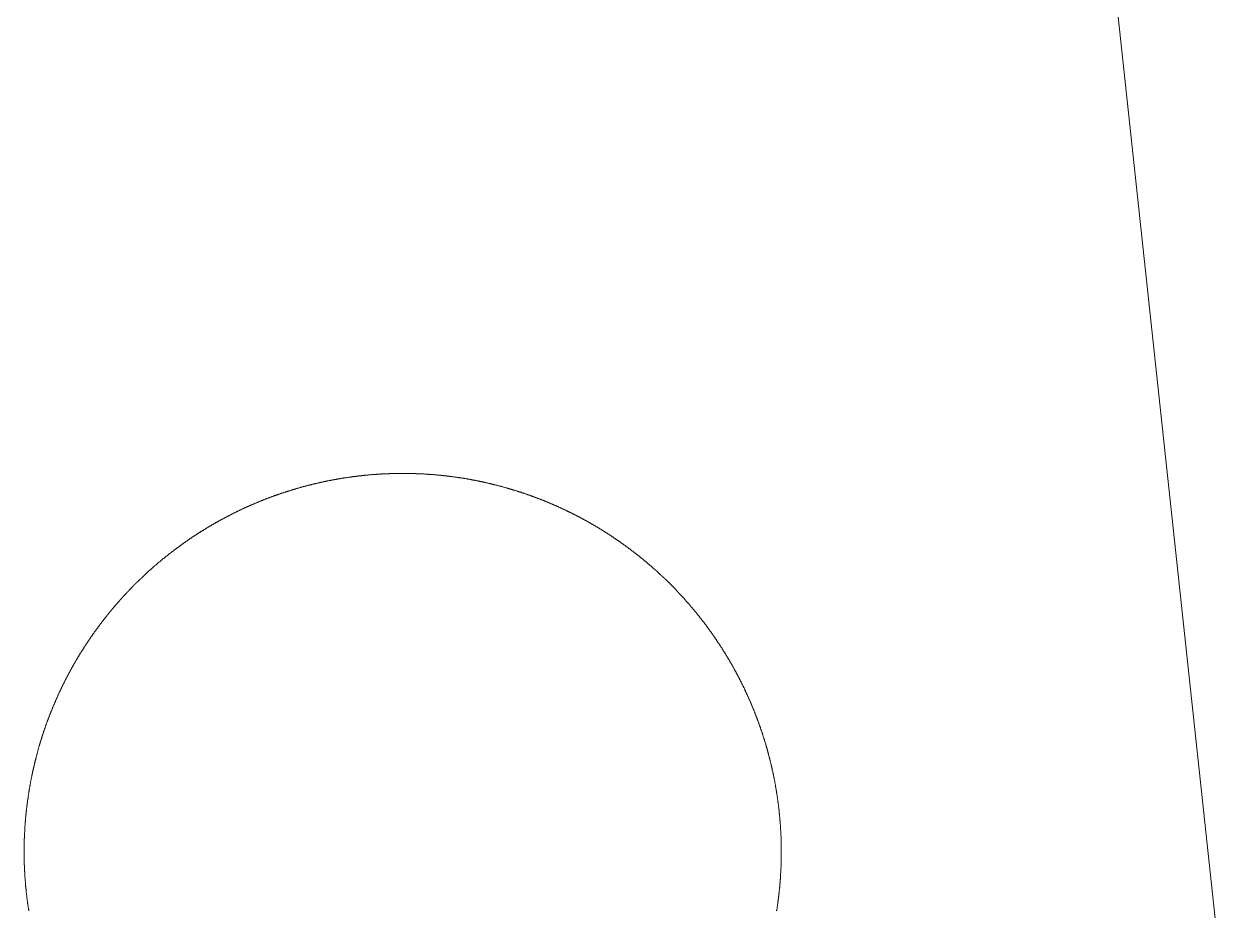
# Model space of a CAD drawing. Extents: x -174 to 35, y -750 to 0.
# Drawn here: x -92.5 to 35, y -656.3 to -562.5 of the extents above; entities that cross this region are included whole.
import ezdxf

# ---------------------------------------------------------------- set-up
doc = ezdxf.new("R2010")
doc.units = 0
doc.layers.get('0').update_dxf_attribs({"linetype": 'CONTINUOUS', "lineweight": 5, "true_color": 0xffffff})

# ---------------------------------------------------------------- blocks, each defined once
blk = doc.blocks.new('SHAPE2DVIEW')
at = {"color": 0}
blk.add_line((35, -672.5), (-37.2, 0), dxfattribs=at)
blk.add_lwpolyline([(-92.01, -656.25), (-92.02, -656.2), (-92.02, -656.15), (-92.03, -656.1), (-92.04, -656.05), (-92.05, -656), (-92.05, -655.96), (-92.06, -655.91), (-92.07, -655.86), (-92.08, -655.81), (-92.08, -655.76), (-92.09, -655.71), (-92.1, -655.66), (-92.1, -655.61), (-92.11, -655.56), (-92.12, -655.51), (-92.13, -655.46), (-92.13, -655.41), (-92.14, -655.36), (-92.15, -655.31), (-92.15, -655.26), (-92.16, -655.21), (-92.17, -655.16), (-92.17, -655.11), (-92.18, -655.06), (-92.18, -655.01), (-92.19, -654.96), (-92.2, -654.91), (-92.2, -654.87), (-92.21, -654.82), (-92.22, -654.77), (-92.22, -654.72), (-92.23, -654.67), (-92.23, -654.62), (-92.24, -654.57), (-92.24, -654.52), (-92.25, -654.47), (-92.26, -654.42), (-92.26, -654.37), (-92.27, -654.32), (-92.27, -654.27), (-92.28, -654.22), (-92.28, -654.17), (-92.29, -654.12), (-92.29, -654.07), (-92.3, -654.02), (-92.3, -653.97), (-92.31, -653.92), (-92.31, -653.87), (-92.32, -653.82), (-92.32, -653.77), (-92.33, -653.72), (-92.33, -653.67), (-92.34, -653.62), (-92.34, -653.57), (-92.34, -653.52), (-92.35, -653.47), (-92.35, -653.42), (-92.36, -653.37), (-92.36, -653.32), (-92.37, -653.27), (-92.37, -653.22), (-92.37, -653.17), (-92.38, -653.12), (-92.38, -653.07), (-92.39, -653.02), (-92.39, -652.97), (-92.39, -652.92), (-92.4, -652.87), (-92.4, -652.83), (-92.4, -652.78), (-92.41, -652.73), (-92.41, -652.68), (-92.41, -652.63), (-92.42, -652.58), (-92.42, -652.53), (-92.42, -652.48), (-92.43, -652.43), (-92.43, -652.38), (-92.43, -652.33), (-92.44, -652.28), (-92.44, -652.23), (-92.44, -652.18), (-92.44, -652.13), (-92.45, -652.08), (-92.45, -652.03), (-92.45, -651.98), (-92.45, -651.93), (-92.46, -651.88), (-92.46, -651.83), (-92.46, -651.78), (-92.46, -651.73), (-92.46, -651.68), (-92.47, -651.63), (-92.47, -651.58), (-92.47, -651.53), (-92.47, -651.48), (-92.47, -651.43), (-92.48, -651.38), (-92.48, -651.33), (-92.48, -651.28), (-92.48, -651.23), (-92.48, -651.18), (-92.48, -651.13), (-92.49, -651.08), (-92.49, -651.03), (-92.49, -650.98), (-92.49, -650.93), (-92.49, -650.88), (-92.49, -650.83), (-92.49, -650.78), (-92.49, -650.73), (-92.49, -650.68), (-92.5, -650.63), (-92.5, -650.58), (-92.5, -650.53), (-92.5, -650.48), (-92.5, -650.43), (-92.5, -650.38), (-92.5, -650.33), (-92.5, -650.28), (-92.5, -650.23), (-92.5, -650.18), (-92.5, -650.13), (-92.5, -650.08), (-92.5, -650.03), (-92.5, -650), (-92.5, -649.95), (-92.5, -649.9), (-92.5, -649.85), (-92.5, -649.8), (-92.5, -649.75), (-92.5, -649.7), (-92.5, -649.65), (-92.5, -649.6), (-92.5, -649.55), (-92.5, -649.5), (-92.5, -649.45), (-92.5, -649.4), (-92.49, -649.35), (-92.49, -649.3), (-92.49, -649.25), (-92.49, -649.2), (-92.49, -649.15), (-92.49, -649.1), (-92.49, -649.05), (-92.49, -649), (-92.49, -648.95), (-92.48, -648.9), (-92.48, -648.85), (-92.48, -648.8), (-92.48, -648.75), (-92.48, -648.7), (-92.48, -648.65), (-92.48, -648.6), (-92.47, -648.55), (-92.47, -648.5), (-92.47, -648.45), (-92.47, -648.4), (-92.47, -648.35), (-92.46, -648.3), (-92.46, -648.25), (-92.46, -648.2), (-92.46, -648.15), (-92.45, -648.1), (-92.45, -648.05), (-92.45, -648), (-92.45, -647.95), (-92.44, -647.9), (-92.44, -647.85), (-92.44, -647.8), (-92.44, -647.75), (-92.43, -647.7), (-92.43, -647.65), (-92.43, -647.6), (-92.42, -647.55), (-92.42, -647.5), (-92.42, -647.45), (-92.42, -647.4), (-92.41, -647.35), (-92.41, -647.3), (-92.41, -647.25), (-92.4, -647.2), (-92.4, -647.15), (-92.39, -647.1), (-92.39, -647.05), (-92.39, -647), (-92.38, -646.95), (-92.38, -646.9), (-92.38, -646.85), (-92.37, -646.8), (-92.37, -646.75), (-92.36, -646.7), (-92.36, -646.65), (-92.36, -646.6), (-92.35, -646.55), (-92.35, -646.5), (-92.34, -646.45), (-92.34, -646.4), (-92.33, -646.36), (-92.33, -646.31), (-92.32, -646.26), (-92.32, -646.21), (-92.31, -646.16), (-92.31, -646.11), (-92.31, -646.06), (-92.3, -646.01), (-92.3, -645.96), (-92.29, -645.91), (-92.28, -645.86), (-92.28, -645.81), (-92.27, -645.76), (-92.27, -645.71), (-92.26, -645.66), (-92.26, -645.61), (-92.25, -645.56), (-92.25, -645.51), (-92.24, -645.46), (-92.24, -645.41), (-92.23, -645.36), (-92.22, -645.31), (-92.22, -645.26), (-92.21, -645.21), (-92.21, -645.16), (-92.2, -645.11), (-92.19, -645.06), (-92.19, -645.01), (-92.18, -644.96), (-92.18, -644.91), (-92.17, -644.86), (-92.16, -644.81), (-92.16, -644.77), (-92.15, -644.72), (-92.14, -644.67), (-92.14, -644.62), (-92.13, -644.57), (-92.12, -644.52), (-92.12, -644.47), (-92.11, -644.42), (-92.1, -644.37), (-92.09, -644.32), (-92.09, -644.27), (-92.08, -644.22), (-92.07, -644.17), (-92.07, -644.12), (-92.06, -644.07), (-92.05, -644.02), (-92.04, -643.97), (-92.04, -643.92), (-92.03, -643.87), (-92.02, -643.82), (-92.01, -643.78), (-92, -643.73), (-92, -643.68), (-91.99, -643.63), (-91.98, -643.58), (-91.97, -643.53), (-91.96, -643.48), (-91.96, -643.43), (-91.95, -643.38), (-91.94, -643.33), (-91.93, -643.28), (-91.92, -643.23), (-91.91, -643.18), (-91.91, -643.13), (-91.9, -643.08), (-91.89, -643.04), (-91.88, -642.99), (-91.87, -642.94), (-91.86, -642.89), (-91.85, -642.84), (-91.84, -642.79), (-91.84, -642.74), (-91.83, -642.69), (-91.82, -642.64), (-91.81, -642.59), (-91.8, -642.54), (-91.79, -642.49), (-91.78, -642.45), (-91.77, -642.4), (-91.76, -642.35), (-91.75, -642.3), (-91.74, -642.25), (-91.73, -642.2), (-91.72, -642.15), (-91.71, -642.1), (-91.7, -642.05), (-91.69, -642), (-91.68, -641.96), (-91.67, -641.91), (-91.66, -641.86), (-91.65, -641.81), (-91.64, -641.76), (-91.63, -641.71), (-91.62, -641.66), (-91.61, -641.61), (-91.6, -641.56), (-91.59, -641.51), (-91.58, -641.47), (-91.57, -641.42), (-91.56, -641.37), (-91.55, -641.32), (-91.54, -641.27), (-91.52, -641.22), (-91.51, -641.17), (-91.5, -641.12), (-91.49, -641.08), (-91.48, -641.03), (-91.47, -640.98), (-91.46, -640.93), (-91.45, -640.88), (-91.44, -640.83), (-91.42, -640.78), (-91.41, -640.73), (-91.4, -640.69), (-91.39, -640.64), (-91.38, -640.59), (-91.37, -640.54), (-91.35, -640.49), (-91.34, -640.44), (-91.33, -640.39), (-91.32, -640.35), (-91.31, -640.3), (-91.29, -640.25), (-91.28, -640.2), (-91.27, -640.15), (-91.26, -640.1), (-91.24, -640.06), (-91.23, -640.01), (-91.22, -639.96), (-91.21, -639.91), (-91.19, -639.86), (-91.18, -639.81), (-91.17, -639.77), (-91.16, -639.72), (-91.14, -639.67), (-91.13, -639.62), (-91.12, -639.57), (-91.1, -639.52), (-91.09, -639.48), (-91.08, -639.43), (-91.06, -639.38), (-91.05, -639.33), (-91.04, -639.28), (-91.02, -639.23), (-91.01, -639.19), (-91, -639.14), (-90.98, -639.09), (-90.97, -639.04), (-90.96, -638.99), (-90.94, -638.95), (-90.93, -638.9), (-90.91, -638.85), (-90.9, -638.8), (-90.89, -638.75), (-90.87, -638.71), (-90.86, -638.66), (-90.84, -638.61), (-90.83, -638.56), (-90.82, -638.51), (-90.8, -638.47), (-90.79, -638.42), (-90.77, -638.37), (-90.76, -638.32), (-90.74, -638.27), (-90.73, -638.23), (-90.71, -638.18), (-90.7, -638.13), (-90.68, -638.08), (-90.67, -638.04), (-90.65, -637.99), (-90.64, -637.94), (-90.62, -637.89), (-90.61, -637.85), (-90.59, -637.8), (-90.58, -637.75), (-90.56, -637.7), (-90.55, -637.65), (-90.53, -637.61), (-90.52, -637.56), (-90.5, -637.51), (-90.49, -637.46), (-90.47, -637.42), (-90.45, -637.37), (-90.44, -637.32), (-90.42, -637.28), (-90.41, -637.23), (-90.39, -637.18), (-90.37, -637.13), (-90.36, -637.09), (-90.34, -637.04), (-90.33, -636.99), (-90.31, -636.94), (-90.29, -636.9), (-90.28, -636.85), (-90.26, -636.8), (-90.24, -636.75), (-90.23, -636.71), (-90.21, -636.66), (-90.19, -636.61), (-90.18, -636.57), (-90.16, -636.52), (-90.14, -636.47), (-90.13, -636.43), (-90.11, -636.38), (-90.09, -636.33), (-90.07, -636.28), (-90.06, -636.24), (-90.04, -636.19), (-90.02, -636.14), (-90.01, -636.1), (-89.99, -636.05), (-89.97, -636), (-89.95, -635.96), (-89.94, -635.91), (-89.92, -635.86), (-89.9, -635.82), (-89.88, -635.77), (-89.86, -635.72), (-89.85, -635.68), (-89.83, -635.63), (-89.81, -635.58), (-89.79, -635.54), (-89.77, -635.49), (-89.76, -635.44), (-89.74, -635.4), (-89.72, -635.35), (-89.7, -635.3), (-89.68, -635.26), (-89.67, -635.21), (-89.65, -635.16), (-89.63, -635.12), (-89.61, -635.07), (-89.59, -635.02), (-89.57, -634.98), (-89.55, -634.93), (-89.53, -634.89), (-89.52, -634.84), (-89.5, -634.79), (-89.48, -634.75), (-89.46, -634.7), (-89.44, -634.65), (-89.42, -634.61), (-89.4, -634.56), (-89.38, -634.52), (-89.36, -634.47), (-89.34, -634.42), (-89.32, -634.38), (-89.3, -634.33), (-89.28, -634.29), (-89.26, -634.24), (-89.24, -634.19), (-89.22, -634.15), (-89.2, -634.1), (-89.18, -634.06), (-89.16, -634.01), (-89.14, -633.96), (-89.12, -633.92), (-89.1, -633.87), (-89.08, -633.83), (-89.06, -633.78), (-89.04, -633.74), (-89.02, -633.69), (-89, -633.64), (-88.98, -633.6), (-88.96, -633.55), (-88.94, -633.51), (-88.92, -633.46), (-88.9, -633.42), (-88.88, -633.37), (-88.86, -633.33), (-88.84, -633.28), (-88.82, -633.23), (-88.8, -633.19), (-88.77, -633.14), (-88.75, -633.1), (-88.73, -633.05), (-88.71, -633.01), (-88.69, -632.96), (-88.67, -632.92), (-88.65, -632.87), (-88.63, -632.83), (-88.6, -632.78), (-88.58, -632.74), (-88.56, -632.69), (-88.54, -632.65), (-88.52, -632.6), (-88.5, -632.56), (-88.47, -632.51), (-88.45, -632.47), (-88.43, -632.42), (-88.41, -632.38), (-88.39, -632.33), (-88.36, -632.29), (-88.34, -632.24), (-88.32, -632.2), (-88.3, -632.15), (-88.28, -632.11), (-88.25, -632.06), (-88.23, -632.02), (-88.21, -631.97), (-88.19, -631.93), (-88.16, -631.88), (-88.14, -631.84), (-88.12, -631.8), (-88.09, -631.75), (-88.07, -631.71), (-88.05, -631.66), (-88.03, -631.62), (-88, -631.57), (-87.98, -631.53), (-87.96, -631.48), (-87.93, -631.44), (-87.91, -631.4), (-87.89, -631.35), (-87.86, -631.31), (-87.84, -631.26), (-87.82, -631.22), (-87.79, -631.17), (-87.77, -631.13), (-87.75, -631.09), (-87.72, -631.04), (-87.7, -631), (-87.67, -630.95), (-87.65, -630.91), (-87.63, -630.87), (-87.6, -630.82), (-87.58, -630.78), (-87.56, -630.74), (-87.53, -630.69), (-87.51, -630.65), (-87.48, -630.6), (-87.46, -630.56), (-87.43, -630.52), (-87.41, -630.47), (-87.39, -630.43), (-87.36, -630.39), (-87.34, -630.34), (-87.31, -630.3), (-87.29, -630.26), (-87.26, -630.21), (-87.24, -630.17), (-87.21, -630.12), (-87.19, -630.08), (-87.16, -630.04), (-87.14, -629.99), (-87.11, -629.95), (-87.09, -629.91), (-87.06, -629.87), (-87.04, -629.82), (-87.01, -629.78), (-86.99, -629.74), (-86.96, -629.69), (-86.94, -629.65), (-86.91, -629.61), (-86.89, -629.56), (-86.86, -629.52), (-86.83, -629.48), (-86.81, -629.43), (-86.78, -629.39), (-86.76, -629.35), (-86.73, -629.31), (-86.71, -629.26), (-86.68, -629.22), (-86.65, -629.18), (-86.63, -629.14), (-86.6, -629.09), (-86.57, -629.05), (-86.55, -629.01), (-86.52, -628.96), (-86.5, -628.92), (-86.47, -628.88), (-86.44, -628.84), (-86.42, -628.79), (-86.39, -628.75), (-86.36, -628.71), (-86.34, -628.67), (-86.31, -628.63), (-86.28, -628.58), (-86.26, -628.54), (-86.23, -628.5), (-86.2, -628.46), (-86.18, -628.41), (-86.15, -628.37), (-86.12, -628.33), (-86.09, -628.29), (-86.07, -628.25), (-86.04, -628.2), (-86.01, -628.16), (-85.99, -628.12), (-85.96, -628.08), (-85.93, -628.04), (-85.9, -628), (-85.88, -627.95), (-85.85, -627.91), (-85.82, -627.87), (-85.79, -627.83), (-85.77, -627.79), (-85.74, -627.75), (-85.71, -627.7), (-85.68, -627.66), (-85.65, -627.62), (-85.63, -627.58), (-85.6, -627.54), (-85.57, -627.5), (-85.54, -627.46), (-85.51, -627.41), (-85.49, -627.37), (-85.46, -627.33), (-85.43, -627.29), (-85.4, -627.25), (-85.37, -627.21), (-85.34, -627.17), (-85.31, -627.13), (-85.29, -627.09), (-85.26, -627.04), (-85.23, -627), (-85.2, -626.96), (-85.17, -626.92), (-85.14, -626.88), (-85.11, -626.84), (-85.08, -626.8), (-85.06, -626.76), (-85.03, -626.72), (-85, -626.68), (-84.97, -626.64), (-84.94, -626.6), (-84.91, -626.56), (-84.88, -626.52), (-84.85, -626.47), (-84.82, -626.43), (-84.79, -626.39), (-84.76, -626.35), (-84.73, -626.31), (-84.7, -626.27), (-84.67, -626.23), (-84.64, -626.19), (-84.61, -626.15), (-84.58, -626.11), (-84.55, -626.07), (-84.52, -626.03), (-84.49, -625.99), (-84.46, -625.95), (-84.43, -625.91), (-84.4, -625.87), (-84.37, -625.83), (-84.34, -625.79), (-84.31, -625.75), (-84.28, -625.71), (-84.25, -625.67), (-84.22, -625.63), (-84.19, -625.59), (-84.16, -625.55), (-84.13, -625.51), (-84.1, -625.48), (-84.07, -625.44), (-84.04, -625.4), (-84.01, -625.36), (-83.98, -625.32), (-83.95, -625.28), (-83.91, -625.24), (-83.88, -625.2), (-83.85, -625.16), (-83.82, -625.12), (-83.79, -625.08), (-83.76, -625.04), (-83.73, -625), (-83.7, -624.97), (-83.67, -624.93), (-83.63, -624.89), (-83.6, -624.85), (-83.57, -624.81), (-83.54, -624.77), (-83.51, -624.73), (-83.48, -624.69), (-83.45, -624.65), (-83.41, -624.62), (-83.38, -624.58), (-83.35, -624.54), (-83.32, -624.5), (-83.29, -624.46), (-83.25, -624.42), (-83.22, -624.38), (-83.19, -624.35), (-83.16, -624.31), (-83.13, -624.27), (-83.09, -624.23), (-83.06, -624.19), (-83.03, -624.15), (-83, -624.12), (-82.96, -624.08), (-82.93, -624.04), (-82.9, -624), (-82.87, -623.96), (-82.83, -623.93), (-82.8, -623.89), (-82.77, -623.85), (-82.74, -623.81), (-82.7, -623.78), (-82.67, -623.74), (-82.64, -623.7), (-82.61, -623.66), (-82.57, -623.62), (-82.54, -623.59), (-82.51, -623.55), (-82.47, -623.51), (-82.44, -623.47), (-82.41, -623.44), (-82.37, -623.4), (-82.34, -623.36), (-82.31, -623.33), (-82.27, -623.29), (-82.24, -623.25), (-82.21, -623.21), (-82.17, -623.18), (-82.14, -623.14), (-82.11, -623.1), (-82.07, -623.07), (-82.04, -623.03), (-82.01, -622.99), (-81.97, -622.95), (-81.94, -622.92), (-81.9, -622.88), (-81.87, -622.84), (-81.84, -622.81), (-81.8, -622.77), (-81.77, -622.73), (-81.73, -622.7), (-81.7, -622.66), (-81.67, -622.62), (-81.63, -622.59), (-81.6, -622.55), (-81.56, -622.52), (-81.53, -622.48), (-81.49, -622.44), (-81.46, -622.41), (-81.42, -622.37), (-81.39, -622.33), (-81.36, -622.3), (-81.32, -622.26), (-81.29, -622.23), (-81.25, -622.19), (-81.22, -622.15), (-81.18, -622.12), (-81.15, -622.08), (-81.11, -622.05), (-81.08, -622.01), (-81.04, -621.98), (-81.01, -621.94), (-80.97, -621.9), (-80.94, -621.87), (-80.9, -621.83), (-80.87, -621.8), (-80.83, -621.76), (-80.8, -621.73), (-80.76, -621.69), (-80.72, -621.66), (-80.69, -621.62), (-80.65, -621.59), (-80.62, -621.55), (-80.58, -621.52), (-80.55, -621.48), (-80.51, -621.45), (-80.48, -621.41), (-80.44, -621.38), (-80.4, -621.34), (-80.37, -621.31), (-80.33, -621.27), (-80.3, -621.24), (-80.26, -621.2), (-80.22, -621.17), (-80.19, -621.13), (-80.15, -621.1), (-80.12, -621.06), (-80.08, -621.03), (-80.04, -620.99), (-80.01, -620.96), (-79.97, -620.93), (-79.93, -620.89), (-79.9, -620.86), (-79.86, -620.82), (-79.83, -620.79), (-79.79, -620.75), (-79.75, -620.72), (-79.72, -620.69), (-79.68, -620.65), (-79.64, -620.62), (-79.61, -620.58), (-79.57, -620.55), (-79.53, -620.52), (-79.5, -620.48), (-79.46, -620.45), (-79.42, -620.42), (-79.38, -620.38), (-79.35, -620.35), (-79.31, -620.31), (-79.27, -620.28), (-79.24, -620.25), (-79.2, -620.21), (-79.16, -620.18), (-79.12, -620.15), (-79.09, -620.11), (-79.05, -620.08), (-79.01, -620.05), (-78.97, -620.01), (-78.94, -619.98), (-78.9, -619.95), (-78.86, -619.92), (-78.82, -619.88), (-78.79, -619.85), (-78.75, -619.82), (-78.71, -619.78), (-78.67, -619.75), (-78.64, -619.72), (-78.6, -619.69), (-78.56, -619.65), (-78.52, -619.62), (-78.48, -619.59), (-78.45, -619.56), (-78.41, -619.52), (-78.37, -619.49), (-78.33, -619.46), (-78.29, -619.43), (-78.25, -619.39), (-78.22, -619.36), (-78.18, -619.33), (-78.14, -619.3), (-78.1, -619.27), (-78.06, -619.23), (-78.02, -619.2), (-77.99, -619.17), (-77.95, -619.14), (-77.91, -619.11), (-77.87, -619.08), (-77.83, -619.04), (-77.79, -619.01), (-77.75, -618.98), (-77.72, -618.95), (-77.68, -618.92), (-77.64, -618.89), (-77.6, -618.85), (-77.56, -618.82), (-77.52, -618.79), (-77.48, -618.76), (-77.44, -618.73), (-77.4, -618.7), (-77.36, -618.67), (-77.33, -618.64), (-77.29, -618.6), (-77.25, -618.57), (-77.21, -618.54), (-77.17, -618.51), (-77.13, -618.48), (-77.09, -618.45), (-77.05, -618.42), (-77.01, -618.39), (-76.97, -618.36), (-76.93, -618.33), (-76.89, -618.3), (-76.85, -618.27), (-76.81, -618.24), (-76.77, -618.21), (-76.73, -618.18), (-76.69, -618.15), (-76.65, -618.12), (-76.61, -618.09), (-76.57, -618.06), (-76.53, -618.03), (-76.49, -618), (-76.45, -617.97), (-76.41, -617.94), (-76.37, -617.91), (-76.33, -617.88), (-76.29, -617.85), (-76.25, -617.82), (-76.21, -617.79), (-76.17, -617.76), (-76.13, -617.73), (-76.09, -617.7), (-76.05, -617.67), (-76.01, -617.64), (-75.97, -617.61), (-75.93, -617.58), (-75.89, -617.55), (-75.85, -617.52), (-75.81, -617.49), (-75.77, -617.46), (-75.73, -617.43), (-75.69, -617.41), (-75.65, -617.38), (-75.6, -617.35), (-75.56, -617.32), (-75.52, -617.29), (-75.48, -617.26), (-75.44, -617.23), (-75.4, -617.2), (-75.36, -617.18), (-75.32, -617.15), (-75.28, -617.12), (-75.24, -617.09), (-75.19, -617.06), (-75.15, -617.03), (-75.11, -617), (-75.07, -616.98), (-75.03, -616.95), (-74.99, -616.92), (-74.95, -616.89), (-74.91, -616.86), (-74.86, -616.84), (-74.82, -616.81), (-74.78, -616.78), (-74.74, -616.75), (-74.7, -616.72), (-74.66, -616.7), (-74.61, -616.67), (-74.57, -616.64), (-74.53, -616.61), (-74.49, -616.59), (-74.45, -616.56), (-74.41, -616.53), (-74.36, -616.5), (-74.32, -616.48), (-74.28, -616.45), (-74.24, -616.42), (-74.2, -616.4), (-74.15, -616.37), (-74.11, -616.34), (-74.07, -616.31), (-74.03, -616.29), (-73.99, -616.26), (-73.94, -616.23), (-73.9, -616.21), (-73.86, -616.18), (-73.82, -616.15), (-73.77, -616.13), (-73.73, -616.1), (-73.69, -616.07), (-73.65, -616.05), (-73.6, -616.02), (-73.56, -615.99), (-73.52, -615.97), (-73.48, -615.94), (-73.43, -615.92), (-73.39, -615.89), (-73.35, -615.86), (-73.31, -615.84), (-73.26, -615.81), (-73.22, -615.79), (-73.18, -615.76), (-73.14, -615.73), (-73.09, -615.71), (-73.05, -615.68), (-73.01, -615.66), (-72.96, -615.63), (-72.92, -615.61), (-72.88, -615.58), (-72.83, -615.55), (-72.79, -615.53), (-72.75, -615.5), (-72.71, -615.48), (-72.66, -615.45), (-72.62, -615.43), (-72.58, -615.4), (-72.53, -615.38), (-72.49, -615.35), (-72.45, -615.33), (-72.4, -615.3), (-72.36, -615.28), (-72.32, -615.25), (-72.27, -615.23), (-72.23, -615.2), (-72.19, -615.18), (-72.14, -615.15), (-72.1, -615.13), (-72.05, -615.11), (-72.01, -615.08), (-71.97, -615.06), (-71.92, -615.03), (-71.88, -615.01), (-71.84, -614.98), (-71.79, -614.96), (-71.75, -614.94), (-71.7, -614.91), (-71.66, -614.89), (-71.62, -614.86), (-71.57, -614.84), (-71.53, -614.82), (-71.49, -614.79), (-71.44, -614.77), (-71.4, -614.75), (-71.35, -614.72), (-71.31, -614.7), (-71.26, -614.67), (-71.22, -614.65), (-71.18, -614.63), (-71.13, -614.6), (-71.09, -614.58), (-71.04, -614.56), (-71, -614.53), (-70.96, -614.51), (-70.91, -614.49), (-70.87, -614.47), (-70.82, -614.44), (-70.78, -614.42), (-70.73, -614.4), (-70.69, -614.37), (-70.64, -614.35), (-70.6, -614.33), (-70.55, -614.31), (-70.51, -614.28), (-70.47, -614.26), (-70.42, -614.24), (-70.38, -614.22), (-70.33, -614.19), (-70.29, -614.17), (-70.24, -614.15), (-70.2, -614.13), (-70.15, -614.11), (-70.11, -614.08), (-70.06, -614.06), (-70.02, -614.04), (-69.97, -614.02), (-69.93, -614), (-69.88, -613.97), (-69.84, -613.95), (-69.79, -613.93), (-69.75, -613.91), (-69.7, -613.89), (-69.66, -613.87), (-69.61, -613.84), (-69.57, -613.82), (-69.52, -613.8), (-69.48, -613.78), (-69.43, -613.76), (-69.39, -613.74), (-69.34, -613.72), (-69.29, -613.7), (-69.25, -613.68), (-69.2, -613.65), (-69.16, -613.63), (-69.11, -613.61), (-69.07, -613.59), (-69.02, -613.57), (-68.98, -613.55), (-68.93, -613.53), (-68.89, -613.51), (-68.84, -613.49), (-68.79, -613.47), (-68.75, -613.45), (-68.7, -613.43), (-68.66, -613.41), (-68.61, -613.39), (-68.57, -613.37), (-68.52, -613.35), (-68.47, -613.33), (-68.43, -613.31), (-68.38, -613.29), (-68.34, -613.27), (-68.29, -613.25), (-68.24, -613.23), (-68.2, -613.21), (-68.15, -613.19), (-68.11, -613.17), (-68.06, -613.15), (-68.01, -613.13), (-67.97, -613.11), (-67.92, -613.09), (-67.88, -613.07), (-67.83, -613.05), (-67.78, -613.03), (-67.74, -613.02), (-67.69, -613), (-67.64, -612.98), (-67.6, -612.96), (-67.55, -612.94), (-67.51, -612.92), (-67.46, -612.9), (-67.41, -612.88), (-67.37, -612.87), (-67.32, -612.85), (-67.27, -612.83), (-67.23, -612.81), (-67.18, -612.79), (-67.13, -612.77), (-67.09, -612.75), (-67.04, -612.74), (-66.99, -612.72), (-66.95, -612.7), (-66.9, -612.68), (-66.85, -612.66), (-66.81, -612.65), (-66.76, -612.63), (-66.71, -612.61), (-66.67, -612.59), (-66.62, -612.58), (-66.57, -612.56), (-66.53, -612.54), (-66.48, -612.52), (-66.43, -612.51), (-66.39, -612.49), (-66.34, -612.47), (-66.29, -612.45), (-66.25, -612.44), (-66.2, -612.42), (-66.15, -612.4), (-66.1, -612.38), (-66.06, -612.37), (-66.01, -612.35), (-65.96, -612.33), (-65.92, -612.32), (-65.87, -612.3), (-65.82, -612.28), (-65.78, -612.27), (-65.73, -612.25), (-65.68, -612.23), (-65.63, -612.22), (-65.59, -612.2), (-65.54, -612.18), (-65.49, -612.17), (-65.44, -612.15), (-65.4, -612.14), (-65.35, -612.12), (-65.3, -612.1), (-65.26, -612.09), (-65.21, -612.07), (-65.16, -612.06), (-65.11, -612.04), (-65.07, -612.02), (-65.02, -612.01), (-64.97, -611.99), (-64.92, -611.98), (-64.88, -611.96), (-64.83, -611.95), (-64.78, -611.93), (-64.73, -611.92), (-64.69, -611.9), (-64.64, -611.89), (-64.59, -611.87), (-64.54, -611.86), (-64.49, -611.84), (-64.45, -611.83), (-64.4, -611.81), (-64.35, -611.8), (-64.3, -611.78), (-64.26, -611.77), (-64.21, -611.75), (-64.16, -611.74), (-64.11, -611.72), (-64.06, -611.71), (-64.02, -611.69), (-63.97, -611.68), (-63.92, -611.67), (-63.87, -611.65), (-63.82, -611.64), (-63.78, -611.62), (-63.73, -611.61), (-63.68, -611.59), (-63.63, -611.58), (-63.58, -611.57), (-63.54, -611.55), (-63.49, -611.54), (-63.44, -611.53), (-63.39, -611.51), (-63.34, -611.5), (-63.3, -611.48), (-63.25, -611.47), (-63.2, -611.46), (-63.15, -611.44), (-63.1, -611.43), (-63.06, -611.42), (-63.01, -611.4), (-62.96, -611.39), (-62.91, -611.38), (-62.86, -611.37), (-62.81, -611.35), (-62.77, -611.34), (-62.72, -611.33), (-62.67, -611.31), (-62.62, -611.3), (-62.57, -611.29), (-62.52, -611.28), (-62.48, -611.26), (-62.43, -611.25), (-62.38, -611.24), (-62.33, -611.23), (-62.28, -611.21), (-62.23, -611.2), (-62.18, -611.19), (-62.14, -611.18), (-62.09, -611.17), (-62.04, -611.15), (-61.99, -611.14), (-61.94, -611.13), (-61.89, -611.12), (-61.84, -611.11), (-61.8, -611.1), (-61.75, -611.08), (-61.7, -611.07), (-61.65, -611.06), (-61.6, -611.05), (-61.55, -611.04), (-61.5, -611.03), (-61.46, -611.02), (-61.41, -611), (-61.36, -610.99), (-61.31, -610.98), (-61.26, -610.97), (-61.21, -610.96), (-61.16, -610.95), (-61.11, -610.94), (-61.07, -610.93), (-61.02, -610.92), (-60.97, -610.91), (-60.92, -610.9), (-60.87, -610.89), (-60.82, -610.87), (-60.77, -610.86), (-60.72, -610.85), (-60.67, -610.84), (-60.62, -610.83), (-60.58, -610.82), (-60.53, -610.81), (-60.48, -610.8), (-60.43, -610.79), (-60.38, -610.78), (-60.33, -610.77), (-60.28, -610.76), (-60.23, -610.75), (-60.18, -610.74), (-60.13, -610.74), (-60.09, -610.73), (-60.04, -610.72), (-59.99, -610.71), (-59.94, -610.7), (-59.89, -610.69), (-59.84, -610.68), (-59.79, -610.67), (-59.74, -610.66), (-59.69, -610.65), (-59.64, -610.64), (-59.59, -610.63), (-59.54, -610.63), (-59.5, -610.62), (-59.45, -610.61), (-59.4, -610.6), (-59.35, -610.59), (-59.3, -610.58), (-59.25, -610.57), (-59.2, -610.57), (-59.15, -610.56), (-59.1, -610.55), (-59.05, -610.54), (-59, -610.53), (-58.95, -610.52), (-58.9, -610.52), (-58.85, -610.51), (-58.81, -610.5), (-58.76, -610.49), (-58.71, -610.48), (-58.66, -610.48), (-58.61, -610.47), (-58.56, -610.46), (-58.51, -610.45), (-58.46, -610.45), (-58.41, -610.44), (-58.36, -610.43), (-58.31, -610.42), (-58.26, -610.42), (-58.21, -610.41), (-58.16, -610.4), (-58.11, -610.4), (-58.06, -610.39), (-58.01, -610.38), (-57.96, -610.38), (-57.92, -610.37), (-57.87, -610.36), (-57.82, -610.35), (-57.77, -610.35), (-57.72, -610.34), (-57.67, -610.34), (-57.62, -610.33), (-57.57, -610.32), (-57.52, -610.32), (-57.47, -610.31), (-57.42, -610.3), (-57.37, -610.3), (-57.32, -610.29), (-57.27, -610.29), (-57.22, -610.28), (-57.17, -610.27), (-57.12, -610.27), (-57.07, -610.26), (-57.02, -610.26), (-56.97, -610.25), (-56.92, -610.25), (-56.87, -610.24), (-56.82, -610.23), (-56.77, -610.23), (-56.72, -610.22), (-56.67, -610.22), (-56.62, -610.21), (-56.57, -610.21), (-56.53, -610.2), (-56.48, -610.2), (-56.43, -610.19), (-56.38, -610.19), (-56.33, -610.18), (-56.28, -610.18), (-56.23, -610.17), (-56.18, -610.17), (-56.13, -610.16), (-56.08, -610.16), (-56.03, -610.16), (-55.98, -610.15), (-55.93, -610.15), (-55.88, -610.14), (-55.83, -610.14), (-55.78, -610.13), (-55.73, -610.13), (-55.68, -610.13), (-55.63, -610.12), (-55.58, -610.12), (-55.53, -610.11), (-55.48, -610.11), (-55.43, -610.11), (-55.38, -610.1), (-55.33, -610.1), (-55.28, -610.1), (-55.23, -610.09), (-55.18, -610.09), (-55.13, -610.09), (-55.08, -610.08), (-55.03, -610.08), (-54.98, -610.08), (-54.93, -610.07), (-54.88, -610.07), (-54.83, -610.07), (-54.78, -610.07), (-54.73, -610.06), (-54.68, -610.06), (-54.63, -610.06), (-54.58, -610.05), (-54.53, -610.05), (-54.48, -610.05), (-54.43, -610.05), (-54.38, -610.04), (-54.33, -610.04), (-54.28, -610.04), (-54.23, -610.04), (-54.18, -610.04), (-54.13, -610.03), (-54.08, -610.03), (-54.03, -610.03), (-53.98, -610.03), (-53.93, -610.03), (-53.88, -610.02), (-53.83, -610.02), (-53.78, -610.02), (-53.73, -610.02), (-53.68, -610.02), (-53.63, -610.02), (-53.58, -610.01), (-53.53, -610.01), (-53.48, -610.01), (-53.43, -610.01), (-53.38, -610.01), (-53.33, -610.01), (-53.28, -610.01), (-53.23, -610.01), (-53.18, -610.01), (-53.13, -610.01), (-53.08, -610), (-53.03, -610), (-52.98, -610), (-52.93, -610), (-52.88, -610), (-52.83, -610), (-52.78, -610), (-52.73, -610), (-52.68, -610), (-52.63, -610), (-52.58, -610), (-52.53, -610), (-52.48, -610), (-52.43, -610), (-52.38, -610), (-52.33, -610), (-52.28, -610), (-52.23, -610), (-52.18, -610), (-52.13, -610), (-52.08, -610), (-52.03, -610), (-51.98, -610), (-51.93, -610), (-51.88, -610), (-51.83, -610.01), (-51.78, -610.01), (-51.73, -610.01), (-51.68, -610.01), (-51.63, -610.01), (-51.58, -610.01), (-51.53, -610.01), (-51.48, -610.01), (-51.43, -610.01), (-51.38, -610.02), (-51.33, -610.02), (-51.28, -610.02), (-51.23, -610.02), (-51.18, -610.02), (-51.13, -610.02), (-51.08, -610.03), (-51.03, -610.03), (-50.98, -610.03), (-50.93, -610.03), (-50.88, -610.03), (-50.83, -610.03), (-50.78, -610.04), (-50.73, -610.04), (-50.68, -610.04), (-50.63, -610.04), (-50.58, -610.05), (-50.53, -610.05), (-50.48, -610.05), (-50.43, -610.05), (-50.38, -610.06), (-50.33, -610.06), (-50.28, -610.06), (-50.23, -610.06), (-50.18, -610.07), (-50.13, -610.07), (-50.08, -610.07), (-50.03, -610.08), (-49.98, -610.08), (-49.93, -610.08), (-49.88, -610.09), (-49.83, -610.09), (-49.78, -610.09), (-49.73, -610.1), (-49.68, -610.1), (-49.63, -610.1), (-49.58, -610.11), (-49.53, -610.11), (-49.48, -610.11), (-49.43, -610.12), (-49.39, -610.12), (-49.34, -610.13), (-49.29, -610.13), (-49.24, -610.13), (-49.19, -610.14), (-49.14, -610.14), (-49.09, -610.15), (-49.04, -610.15), (-48.99, -610.15), (-48.94, -610.16), (-48.89, -610.16), (-48.84, -610.17), (-48.79, -610.17), (-48.74, -610.18), (-48.69, -610.18), (-48.64, -610.19), (-48.59, -610.19), (-48.54, -610.2), (-48.49, -610.2), (-48.44, -610.21), (-48.39, -610.21), (-48.34, -610.22), (-48.29, -610.22), (-48.24, -610.23), (-48.19, -610.23), (-48.14, -610.24), (-48.09, -610.24), (-48.04, -610.25), (-47.99, -610.25), (-47.94, -610.26), (-47.89, -610.27), (-47.84, -610.27), (-47.79, -610.28), (-47.74, -610.28), (-47.69, -610.29), (-47.64, -610.3), (-47.59, -610.3), (-47.54, -610.31), (-47.5, -610.31), (-47.45, -610.32), (-47.4, -610.33), (-47.35, -610.33), (-47.3, -610.34), (-47.25, -610.35), (-47.2, -610.35), (-47.15, -610.36), (-47.1, -610.37), (-47.05, -610.37), (-47, -610.38), (-46.95, -610.39), (-46.9, -610.39), (-46.85, -610.4), (-46.8, -610.41), (-46.75, -610.42), (-46.7, -610.42), (-46.65, -610.43), (-46.6, -610.44), (-46.55, -610.44), (-46.5, -610.45), (-46.46, -610.46), (-46.41, -610.47), (-46.36, -610.47), (-46.31, -610.48), (-46.26, -610.49), (-46.21, -610.5), (-46.16, -610.51), (-46.11, -610.51), (-46.06, -610.52), (-46.01, -610.53), (-45.96, -610.54), (-45.91, -610.55), (-45.86, -610.55), (-45.81, -610.56), (-45.76, -610.57), (-45.71, -610.58), (-45.67, -610.59), (-45.62, -610.6), (-45.57, -610.61), (-45.52, -610.61), (-45.47, -610.62), (-45.42, -610.63), (-45.37, -610.64), (-45.32, -610.65), (-45.27, -610.66), (-45.22, -610.67), (-45.17, -610.68), (-45.12, -610.69), (-45.08, -610.7), (-45.03, -610.7), (-44.98, -610.71), (-44.93, -610.72), (-44.88, -610.73), (-44.83, -610.74), (-44.78, -610.75), (-44.73, -610.76), (-44.68, -610.77), (-44.63, -610.78), (-44.58, -610.79), (-44.54, -610.8), (-44.49, -610.81), (-44.44, -610.82), (-44.39, -610.83), (-44.34, -610.84), (-44.29, -610.85), (-44.24, -610.86), (-44.19, -610.87), (-44.14, -610.88), (-44.09, -610.89), (-44.05, -610.9), (-44, -610.91), (-43.95, -610.92), (-43.9, -610.94), (-43.85, -610.95), (-43.8, -610.96), (-43.75, -610.97), (-43.7, -610.98), (-43.66, -610.99), (-43.61, -611), (-43.56, -611.01), (-43.51, -611.02), (-43.46, -611.03), (-43.41, -611.05), (-43.36, -611.06), (-43.31, -611.07), (-43.27, -611.08), (-43.22, -611.09), (-43.17, -611.1), (-43.12, -611.12), (-43.07, -611.13), (-43.02, -611.14), (-42.97, -611.15), (-42.93, -611.16), (-42.88, -611.17), (-42.83, -611.19), (-42.78, -611.2), (-42.73, -611.21), (-42.68, -611.22), (-42.63, -611.24), (-42.59, -611.25), (-42.54, -611.26), (-42.49, -611.27), (-42.44, -611.29), (-42.39, -611.3), (-42.34, -611.31), (-42.3, -611.32), (-42.25, -611.34), (-42.2, -611.35), (-42.15, -611.36), (-42.1, -611.37), (-42.05, -611.39), (-42.01, -611.4), (-41.96, -611.41), (-41.91, -611.43), (-41.86, -611.44), (-41.81, -611.45), (-41.77, -611.47), (-41.72, -611.48), (-41.67, -611.49), (-41.62, -611.51), (-41.57, -611.52), (-41.52, -611.54), (-41.48, -611.55), (-41.43, -611.56), (-41.38, -611.58), (-41.33, -611.59), (-41.28, -611.6), (-41.24, -611.62), (-41.19, -611.63), (-41.14, -611.65), (-41.09, -611.66), (-41.04, -611.68), (-41, -611.69), (-40.95, -611.7), (-40.9, -611.72), (-40.85, -611.73), (-40.81, -611.75), (-40.76, -611.76), (-40.71, -611.78), (-40.66, -611.79), (-40.61, -611.81), (-40.57, -611.82), (-40.52, -611.84), (-40.47, -611.85), (-40.42, -611.87), (-40.38, -611.88), (-40.33, -611.9), (-40.28, -611.91), (-40.23, -611.93), (-40.19, -611.94), (-40.14, -611.96), (-40.09, -611.97), (-40.04, -611.99), (-40, -612), (-39.95, -612.02), (-39.9, -612.04), (-39.85, -612.05), (-39.81, -612.07), (-39.76, -612.08), (-39.71, -612.1), (-39.66, -612.12), (-39.62, -612.13), (-39.57, -612.15), (-39.52, -612.16), (-39.47, -612.18), (-39.43, -612.2), (-39.38, -612.21), (-39.33, -612.23), (-39.28, -612.25), (-39.24, -612.26), (-39.19, -612.28), (-39.14, -612.3), (-39.1, -612.31), (-39.05, -612.33), (-39, -612.35), (-38.96, -612.36), (-38.91, -612.38), (-38.86, -612.4), (-38.81, -612.41), (-38.77, -612.43), (-38.72, -612.45), (-38.67, -612.47), (-38.63, -612.48), (-38.58, -612.5), (-38.53, -612.52), (-38.49, -612.54), (-38.44, -612.55), (-38.39, -612.57), (-38.35, -612.59), (-38.3, -612.61), (-38.25, -612.62), (-38.21, -612.64), (-38.16, -612.66), (-38.11, -612.68), (-38.07, -612.7), (-38.02, -612.71), (-37.97, -612.73), (-37.93, -612.75), (-37.88, -612.77), (-37.83, -612.79), (-37.79, -612.8), (-37.74, -612.82), (-37.69, -612.84), (-37.65, -612.86), (-37.6, -612.88), (-37.55, -612.9), (-37.51, -612.92), (-37.46, -612.93), (-37.41, -612.95), (-37.37, -612.97), (-37.32, -612.99), (-37.28, -613.01), (-37.23, -613.03), (-37.18, -613.05), (-37.14, -613.07), (-37.09, -613.09), (-37.04, -613.11), (-37, -613.13), (-36.95, -613.15), (-36.91, -613.16), (-36.86, -613.18), (-36.81, -613.2), (-36.77, -613.22), (-36.72, -613.24), (-36.68, -613.26), (-36.63, -613.28), (-36.58, -613.3), (-36.54, -613.32), (-36.49, -613.34), (-36.45, -613.36), (-36.4, -613.38), (-36.36, -613.4), (-36.31, -613.42), (-36.26, -613.44), (-36.22, -613.46), (-36.17, -613.48), (-36.13, -613.5), (-36.08, -613.52), (-36.04, -613.55), (-35.99, -613.57), (-35.95, -613.59), (-35.9, -613.61), (-35.85, -613.63), (-35.81, -613.65), (-35.76, -613.67), (-35.72, -613.69), (-35.67, -613.71), (-35.63, -613.73), (-35.58, -613.75), (-35.54, -613.78), (-35.49, -613.8), (-35.45, -613.82), (-35.4, -613.84), (-35.36, -613.86), (-35.31, -613.88), (-35.27, -613.9), (-35.22, -613.92), (-35.18, -613.95), (-35.13, -613.97), (-35.09, -613.99), (-35.04, -614.01), (-35, -614.03), (-34.95, -614.06), (-34.91, -614.08), (-34.86, -614.1), (-34.82, -614.12), (-34.77, -614.14), (-34.73, -614.17), (-34.68, -614.19), (-34.64, -614.21), (-34.59, -614.23), (-34.55, -614.26), (-34.5, -614.28), (-34.46, -614.3), (-34.41, -614.32), (-34.37, -614.35), (-34.32, -614.37), (-34.28, -614.39), (-34.23, -614.41), (-34.19, -614.44), (-34.15, -614.46), (-34.1, -614.48), (-34.06, -614.51), (-34.01, -614.53), (-33.97, -614.55), (-33.92, -614.57), (-33.88, -614.6), (-33.84, -614.62), (-33.79, -614.64), (-33.75, -614.67), (-33.7, -614.69), (-33.66, -614.72), (-33.61, -614.74), (-33.57, -614.76), (-33.53, -614.79), (-33.48, -614.81), (-33.44, -614.83), (-33.39, -614.86), (-33.35, -614.88), (-33.31, -614.91), (-33.26, -614.93), (-33.22, -614.95), (-33.18, -614.98), (-33.13, -615), (-33.09, -615.03), (-33.04, -615.05), (-33, -615.07), (-32.96, -615.1), (-32.91, -615.12), (-32.87, -615.15), (-32.83, -615.17), (-32.78, -615.2), (-32.74, -615.22), (-32.7, -615.25), (-32.65, -615.27), (-32.61, -615.3), (-32.57, -615.32), (-32.52, -615.35), (-32.48, -615.37), (-32.44, -615.4), (-32.39, -615.42), (-32.35, -615.45), (-32.31, -615.47), (-32.26, -615.5), (-32.22, -615.52), (-32.18, -615.55), (-32.13, -615.57), (-32.09, -615.6), (-32.05, -615.62), (-32, -615.65), (-31.96, -615.68), (-31.92, -615.7), (-31.88, -615.73), (-31.83, -615.75), (-31.79, -615.78), (-31.75, -615.8), (-31.71, -615.83), (-31.66, -615.86), (-31.62, -615.88), (-31.58, -615.91), (-31.53, -615.93), (-31.49, -615.96), (-31.45, -615.99), (-31.41, -616.01), (-31.36, -616.04), (-31.32, -616.07), (-31.28, -616.09), (-31.24, -616.12), (-31.19, -616.15), (-31.15, -616.17), (-31.11, -616.2), (-31.07, -616.23), (-31.03, -616.25), (-30.98, -616.28), (-30.94, -616.31), (-30.9, -616.33), (-30.86, -616.36), (-30.82, -616.39), (-30.77, -616.42), (-30.73, -616.44), (-30.69, -616.47), (-30.65, -616.5), (-30.61, -616.52), (-30.56, -616.55), (-30.52, -616.58), (-30.48, -616.61), (-30.44, -616.63), (-30.4, -616.66), (-30.36, -616.69), (-30.31, -616.72), (-30.27, -616.74), (-30.23, -616.77), (-30.19, -616.8), (-30.15, -616.83), (-30.11, -616.86), (-30.06, -616.88), (-30.02, -616.91), (-29.98, -616.94), (-29.94, -616.97), (-29.9, -617), (-29.86, -617.03), (-29.82, -617.05), (-29.78, -617.08), (-29.73, -617.11), (-29.69, -617.14), (-29.65, -617.17), (-29.61, -617.2), (-29.57, -617.22), (-29.53, -617.25), (-29.49, -617.28), (-29.45, -617.31), (-29.41, -617.34), (-29.37, -617.37), (-29.33, -617.4), (-29.28, -617.43), (-29.24, -617.46), (-29.2, -617.48), (-29.16, -617.51), (-29.12, -617.54), (-29.08, -617.57), (-29.04, -617.6), (-29, -617.63), (-28.96, -617.66), (-28.92, -617.69), (-28.88, -617.72), (-28.84, -617.75), (-28.8, -617.78), (-28.76, -617.81), (-28.72, -617.84), (-28.68, -617.87), (-28.64, -617.9), (-28.6, -617.93), (-28.56, -617.96), (-28.52, -617.99), (-28.48, -618.02), (-28.44, -618.05), (-28.4, -618.08), (-28.36, -618.11), (-28.32, -618.14), (-28.28, -618.17), (-28.24, -618.2), (-28.2, -618.23), (-28.16, -618.26), (-28.12, -618.29), (-28.08, -618.32), (-28.04, -618.35), (-28, -618.38), (-27.96, -618.41), (-27.92, -618.44), (-27.88, -618.47), (-27.84, -618.5), (-27.8, -618.53), (-27.76, -618.57), (-27.72, -618.6), (-27.69, -618.63), (-27.65, -618.66), (-27.61, -618.69), (-27.57, -618.72), (-27.53, -618.75), (-27.49, -618.78), (-27.45, -618.81), (-27.41, -618.85), (-27.37, -618.88), (-27.33, -618.91), (-27.3, -618.94), (-27.26, -618.97), (-27.22, -619), (-27.18, -619.03), (-27.14, -619.07), (-27.1, -619.1), (-27.06, -619.13), (-27.02, -619.16), (-26.99, -619.19), (-26.95, -619.23), (-26.91, -619.26), (-26.87, -619.29), (-26.83, -619.32), (-26.79, -619.35), (-26.76, -619.39), (-26.72, -619.42), (-26.68, -619.45), (-26.64, -619.48), (-26.6, -619.51), (-26.56, -619.55), (-26.53, -619.58), (-26.49, -619.61), (-26.45, -619.64), (-26.41, -619.68), (-26.38, -619.71), (-26.34, -619.74), (-26.3, -619.78), (-26.26, -619.81), (-26.22, -619.84), (-26.19, -619.87), (-26.15, -619.91), (-26.11, -619.94), (-26.07, -619.97), (-26.04, -620.01), (-26, -620.04), (-25.96, -620.07), (-25.92, -620.11), (-25.89, -620.14), (-25.85, -620.17), (-25.81, -620.21), (-25.77, -620.24), (-25.74, -620.27), (-25.7, -620.31), (-25.66, -620.34), (-25.63, -620.37), (-25.59, -620.41), (-25.55, -620.44), (-25.52, -620.47), (-25.48, -620.51), (-25.44, -620.54), (-25.4, -620.57), (-25.37, -620.61), (-25.33, -620.64), (-25.29, -620.68), (-25.26, -620.71), (-25.22, -620.74), (-25.18, -620.78), (-25.15, -620.81), (-25.11, -620.85), (-25.08, -620.88), (-25.04, -620.92), (-25, -620.95), (-24.97, -620.98), (-24.93, -621.02), (-24.89, -621.05), (-24.86, -621.09), (-24.82, -621.12), (-24.79, -621.16), (-24.75, -621.19), (-24.71, -621.23), (-24.68, -621.26), (-24.64, -621.3), (-24.61, -621.33), (-24.57, -621.37), (-24.53, -621.4), (-24.5, -621.44), (-24.46, -621.47), (-24.43, -621.51), (-24.39, -621.54), (-24.36, -621.58), (-24.32, -621.61), (-24.28, -621.65), (-24.25, -621.68), (-24.21, -621.72), (-24.18, -621.75), (-24.14, -621.79), (-24.11, -621.82), (-24.07, -621.86), (-24.04, -621.89), (-24, -621.93), (-23.97, -621.97), (-23.93, -622), (-23.9, -622.04), (-23.86, -622.07), (-23.83, -622.11), (-23.79, -622.14), (-23.76, -622.18), (-23.72, -622.22), (-23.69, -622.25), (-23.65, -622.29), (-23.62, -622.32), (-23.59, -622.36), (-23.55, -622.4), (-23.52, -622.43), (-23.48, -622.47), (-23.45, -622.51), (-23.41, -622.54), (-23.38, -622.58), (-23.34, -622.61), (-23.31, -622.65), (-23.28, -622.69), (-23.24, -622.72), (-23.21, -622.76), (-23.17, -622.8), (-23.14, -622.83), (-23.11, -622.87), (-23.07, -622.91), (-23.04, -622.94), (-23, -622.98), (-22.97, -623.02), (-22.94, -623.06), (-22.9, -623.09), (-22.87, -623.13), (-22.84, -623.17), (-22.8, -623.2), (-22.77, -623.24), (-22.74, -623.28), (-22.7, -623.32), (-22.67, -623.35), (-22.64, -623.39), (-22.6, -623.43), (-22.57, -623.46), (-22.54, -623.5), (-22.5, -623.54), (-22.47, -623.58), (-22.44, -623.61), (-22.4, -623.65), (-22.37, -623.69), (-22.34, -623.73), (-22.31, -623.76), (-22.27, -623.8), (-22.24, -623.84), (-22.21, -623.88), (-22.17, -623.92), (-22.14, -623.95), (-22.11, -623.99), (-22.08, -624.03), (-22.04, -624.07), (-22.01, -624.11), (-21.98, -624.14), (-21.95, -624.18), (-21.92, -624.22), (-21.88, -624.26), (-21.85, -624.3), (-21.82, -624.34), (-21.79, -624.37), (-21.75, -624.41), (-21.72, -624.45), (-21.69, -624.49), (-21.66, -624.53), (-21.63, -624.57), (-21.6, -624.61), (-21.56, -624.64), (-21.53, -624.68), (-21.5, -624.72), (-21.47, -624.76), (-21.44, -624.8), (-21.41, -624.84), (-21.37, -624.88), (-21.34, -624.92), (-21.31, -624.95), (-21.28, -624.99), (-21.25, -625.03), (-21.22, -625.07), (-21.19, -625.11), (-21.16, -625.15), (-21.12, -625.19), (-21.09, -625.23), (-21.06, -625.27), (-21.03, -625.31), (-21, -625.35), (-20.97, -625.39), (-20.94, -625.43), (-20.91, -625.46), (-20.88, -625.5), (-20.85, -625.54), (-20.82, -625.58), (-20.79, -625.62), (-20.76, -625.66), (-20.73, -625.7), (-20.7, -625.74), (-20.66, -625.78), (-20.63, -625.82), (-20.6, -625.86), (-20.57, -625.9), (-20.54, -625.94), (-20.51, -625.98), (-20.48, -626.02), (-20.45, -626.06), (-20.42, -626.1), (-20.39, -626.14), (-20.36, -626.18), (-20.33, -626.22), (-20.31, -626.26), (-20.28, -626.3), (-20.25, -626.34), (-20.22, -626.38), (-20.19, -626.42), (-20.16, -626.46), (-20.13, -626.5), (-20.1, -626.54), (-20.07, -626.59), (-20.04, -626.63), (-20.01, -626.67), (-19.98, -626.71), (-19.95, -626.75), (-19.92, -626.79), (-19.89, -626.83), (-19.87, -626.87), (-19.84, -626.91), (-19.81, -626.95), (-19.78, -626.99), (-19.75, -627.03), (-19.72, -627.07), (-19.69, -627.12), (-19.66, -627.16), (-19.64, -627.2), (-19.61, -627.24), (-19.58, -627.28), (-19.55, -627.32), (-19.52, -627.36), (-19.49, -627.4), (-19.47, -627.44), (-19.44, -627.49), (-19.41, -627.53), (-19.38, -627.57), (-19.35, -627.61), (-19.33, -627.65), (-19.3, -627.69), (-19.27, -627.73), (-19.24, -627.78), (-19.21, -627.82), (-19.19, -627.86), (-19.16, -627.9), (-19.13, -627.94), (-19.1, -627.98), (-19.08, -628.03), (-19.05, -628.07), (-19.02, -628.11), (-18.99, -628.15), (-18.97, -628.19), (-18.94, -628.24), (-18.91, -628.28), (-18.89, -628.32), (-18.86, -628.36), (-18.83, -628.4), (-18.8, -628.45), (-18.78, -628.49), (-18.75, -628.53), (-18.72, -628.57), (-18.7, -628.61), (-18.67, -628.66), (-18.64, -628.7), (-18.62, -628.74), (-18.59, -628.78), (-18.56, -628.83), (-18.54, -628.87), (-18.51, -628.91), (-18.48, -628.95), (-18.46, -629), (-18.43, -629.04), (-18.41, -629.08), (-18.38, -629.12), (-18.35, -629.17), (-18.33, -629.21), (-18.3, -629.25), (-18.28, -629.29), (-18.25, -629.34), (-18.22, -629.38), (-18.2, -629.42), (-18.17, -629.47), (-18.15, -629.51), (-18.12, -629.55), (-18.1, -629.59), (-18.07, -629.64), (-18.05, -629.68), (-18.02, -629.72), (-17.99, -629.77), (-17.97, -629.81), (-17.94, -629.85), (-17.92, -629.9), (-17.89, -629.94), (-17.87, -629.98), (-17.84, -630.03), (-17.82, -630.07), (-17.79, -630.11), (-17.77, -630.16), (-17.74, -630.2), (-17.72, -630.24), (-17.7, -630.29), (-17.67, -630.33), (-17.65, -630.37), (-17.62, -630.42), (-17.6, -630.46), (-17.57, -630.5), (-17.55, -630.55), (-17.52, -630.59), (-17.5, -630.64), (-17.48, -630.68), (-17.45, -630.72), (-17.43, -630.77), (-17.4, -630.81), (-17.38, -630.85), (-17.36, -630.9), (-17.33, -630.94), (-17.31, -630.99), (-17.28, -631.03), (-17.26, -631.07), (-17.24, -631.12), (-17.21, -631.16), (-17.19, -631.21), (-17.17, -631.25), (-17.14, -631.3), (-17.12, -631.34), (-17.1, -631.38), (-17.07, -631.43), (-17.05, -631.47), (-17.03, -631.52), (-17, -631.56), (-16.98, -631.61), (-16.96, -631.65), (-16.93, -631.69), (-16.91, -631.74), (-16.89, -631.78), (-16.87, -631.83), (-16.84, -631.87), (-16.82, -631.92), (-16.8, -631.96), (-16.78, -632.01), (-16.75, -632.05), (-16.73, -632.1), (-16.71, -632.14), (-16.69, -632.19), (-16.66, -632.23), (-16.64, -632.27), (-16.62, -632.32), (-16.6, -632.36), (-16.58, -632.41), (-16.55, -632.45), (-16.53, -632.5), (-16.51, -632.54), (-16.49, -632.59), (-16.47, -632.63), (-16.44, -632.68), (-16.42, -632.72), (-16.4, -632.77), (-16.38, -632.81), (-16.36, -632.86), (-16.34, -632.9), (-16.32, -632.95), (-16.29, -633), (-16.27, -633.04), (-16.25, -633.09), (-16.23, -633.13), (-16.21, -633.18), (-16.19, -633.22), (-16.17, -633.27), (-16.15, -633.31), (-16.13, -633.36), (-16.11, -633.4), (-16.08, -633.45), (-16.06, -633.49), (-16.04, -633.54), (-16.02, -633.59), (-16, -633.63), (-15.98, -633.68), (-15.96, -633.72), (-15.94, -633.77), (-15.92, -633.81), (-15.9, -633.86), (-15.88, -633.91), (-15.86, -633.95), (-15.84, -634), (-15.82, -634.04), (-15.8, -634.09), (-15.78, -634.13), (-15.76, -634.18), (-15.74, -634.23), (-15.72, -634.27), (-15.7, -634.32), (-15.68, -634.36), (-15.66, -634.41), (-15.64, -634.46), (-15.62, -634.5), (-15.6, -634.55), (-15.59, -634.6), (-15.57, -634.64), (-15.55, -634.69), (-15.53, -634.73), (-15.51, -634.78), (-15.49, -634.83), (-15.47, -634.87), (-15.45, -634.92), (-15.43, -634.96), (-15.41, -635.01), (-15.4, -635.06), (-15.38, -635.1), (-15.36, -635.15), (-15.34, -635.2), (-15.32, -635.24), (-15.3, -635.29), (-15.28, -635.34), (-15.27, -635.38), (-15.25, -635.43), (-15.23, -635.48), (-15.21, -635.52), (-15.19, -635.57), (-15.18, -635.62), (-15.16, -635.66), (-15.14, -635.71), (-15.12, -635.76), (-15.1, -635.8), (-15.09, -635.85), (-15.07, -635.9), (-15.05, -635.94), (-15.03, -635.99), (-15.02, -636.04), (-15, -636.08), (-14.98, -636.13), (-14.96, -636.18), (-14.95, -636.22), (-14.93, -636.27), (-14.91, -636.32), (-14.9, -636.37), (-14.88, -636.41), (-14.86, -636.46), (-14.84, -636.51), (-14.83, -636.55), (-14.81, -636.6), (-14.79, -636.65), (-14.78, -636.69), (-14.76, -636.74), (-14.74, -636.79), (-14.73, -636.84), (-14.71, -636.88), (-14.7, -636.93), (-14.68, -636.98), (-14.66, -637.03), (-14.65, -637.07), (-14.63, -637.12), (-14.61, -637.17), (-14.6, -637.21), (-14.58, -637.26), (-14.57, -637.31), (-14.55, -637.36), (-14.53, -637.4), (-14.52, -637.45), (-14.5, -637.5), (-14.49, -637.55), (-14.47, -637.59), (-14.46, -637.64), (-14.44, -637.69), (-14.43, -637.74), (-14.41, -637.78), (-14.4, -637.83), (-14.38, -637.88), (-14.37, -637.93), (-14.35, -637.98), (-14.34, -638.02), (-14.32, -638.07), (-14.31, -638.12), (-14.29, -638.17), (-14.28, -638.21), (-14.26, -638.26), (-14.25, -638.31), (-14.23, -638.36), (-14.22, -638.41), (-14.2, -638.45), (-14.19, -638.5), (-14.17, -638.55), (-14.16, -638.6), (-14.15, -638.64), (-14.13, -638.69), (-14.12, -638.74), (-14.1, -638.79), (-14.09, -638.84), (-14.08, -638.88), (-14.06, -638.93), (-14.05, -638.98), (-14.03, -639.03), (-14.02, -639.08), (-14.01, -639.12), (-13.99, -639.17), (-13.98, -639.22), (-13.97, -639.27), (-13.95, -639.32), (-13.94, -639.37), (-13.93, -639.41), (-13.91, -639.46), (-13.9, -639.51), (-13.89, -639.56), (-13.87, -639.61), (-13.86, -639.66), (-13.85, -639.7), (-13.84, -639.75), (-13.82, -639.8), (-13.81, -639.85), (-13.8, -639.9), (-13.78, -639.95), (-13.77, -639.99), (-13.76, -640.04), (-13.75, -640.09), (-13.73, -640.14), (-13.72, -640.19), (-13.71, -640.24), (-13.7, -640.28), (-13.69, -640.33), (-13.67, -640.38), (-13.66, -640.43), (-13.65, -640.48), (-13.64, -640.53), (-13.63, -640.58), (-13.61, -640.62), (-13.6, -640.67), (-13.59, -640.72), (-13.58, -640.77), (-13.57, -640.82), (-13.56, -640.87), (-13.55, -640.92), (-13.53, -640.96), (-13.52, -641.01), (-13.51, -641.06), (-13.5, -641.11), (-13.49, -641.16), (-13.48, -641.21), (-13.47, -641.26), (-13.46, -641.31), (-13.45, -641.36), (-13.43, -641.4), (-13.42, -641.45), (-13.41, -641.5), (-13.4, -641.55), (-13.39, -641.6), (-13.38, -641.65), (-13.37, -641.7), (-13.36, -641.75), (-13.35, -641.79), (-13.34, -641.84), (-13.33, -641.89), (-13.32, -641.94), (-13.31, -641.99), (-13.3, -642.04), (-13.29, -642.09), (-13.28, -642.14), (-13.27, -642.19), (-13.26, -642.24), (-13.25, -642.28), (-13.24, -642.33), (-13.23, -642.38), (-13.22, -642.43), (-13.21, -642.48), (-13.2, -642.53), (-13.19, -642.58), (-13.19, -642.63), (-13.18, -642.68), (-13.17, -642.73), (-13.16, -642.78), (-13.15, -642.83), (-13.14, -642.87), (-13.13, -642.92), (-13.12, -642.97), (-13.11, -643.02), (-13.1, -643.07), (-13.1, -643.12), (-13.09, -643.17), (-13.08, -643.22), (-13.07, -643.27), (-13.06, -643.32), (-13.05, -643.37), (-13.05, -643.42), (-13.04, -643.47), (-13.03, -643.52), (-13.02, -643.56), (-13.01, -643.61), (-13.01, -643.66), (-13, -643.71), (-12.99, -643.76), (-12.98, -643.81), (-12.97, -643.86), (-12.97, -643.91), (-12.96, -643.96), (-12.95, -644.01), (-12.94, -644.06), (-12.94, -644.11), (-12.93, -644.16), (-12.92, -644.21), (-12.91, -644.26), (-12.91, -644.31), (-12.9, -644.36), (-12.89, -644.4), (-12.89, -644.45), (-12.88, -644.5), (-12.87, -644.55), (-12.87, -644.6), (-12.86, -644.65), (-12.85, -644.7), (-12.85, -644.75), (-12.84, -644.8), (-12.83, -644.85), (-12.83, -644.9), (-12.82, -644.95), (-12.81, -645), (-12.81, -645.05), (-12.8, -645.1), (-12.8, -645.15), (-12.79, -645.2), (-12.78, -645.25), (-12.78, -645.3), (-12.77, -645.35), (-12.77, -645.4), (-12.76, -645.45), (-12.75, -645.5), (-12.75, -645.55), (-12.74, -645.6), (-12.74, -645.64), (-12.73, -645.69), (-12.73, -645.74), (-12.72, -645.79), (-12.72, -645.84), (-12.71, -645.89), (-12.71, -645.94), (-12.7, -645.99), (-12.7, -646.04), (-12.69, -646.09), (-12.69, -646.14), (-12.68, -646.19), (-12.68, -646.24), (-12.67, -646.29), (-12.67, -646.34), (-12.66, -646.39), (-12.66, -646.44), (-12.65, -646.49), (-12.65, -646.54), (-12.65, -646.59), (-12.64, -646.64), (-12.64, -646.69), (-12.63, -646.74), (-12.63, -646.79), (-12.63, -646.84), (-12.62, -646.89), (-12.62, -646.94), (-12.61, -646.99), (-12.61, -647.04), (-12.61, -647.09), (-12.6, -647.14), (-12.6, -647.19), (-12.6, -647.24), (-12.59, -647.29), (-12.59, -647.34), (-12.59, -647.39), (-12.58, -647.44), (-12.58, -647.49), (-12.58, -647.54), (-12.57, -647.59), (-12.57, -647.64), (-12.57, -647.69), (-12.56, -647.74), (-12.56, -647.79), (-12.56, -647.84), (-12.56, -647.89), (-12.55, -647.94), (-12.55, -647.99), (-12.55, -648.04), (-12.55, -648.09), (-12.54, -648.14), (-12.54, -648.19), (-12.54, -648.24), (-12.54, -648.29), (-12.53, -648.34), (-12.53, -648.39), (-12.53, -648.44), (-12.53, -648.49), (-12.53, -648.54), (-12.52, -648.59), (-12.52, -648.64), (-12.52, -648.69), (-12.52, -648.74), (-12.52, -648.79), (-12.52, -648.84), (-12.52, -648.89), (-12.51, -648.94), (-12.51, -648.99), (-12.51, -649.04), (-12.51, -649.09), (-12.51, -649.14), (-12.51, -649.19), (-12.51, -649.24), (-12.51, -649.29), (-12.51, -649.34), (-12.5, -649.39), (-12.5, -649.44), (-12.5, -649.49), (-12.5, -649.54), (-12.5, -649.59), (-12.5, -649.64), (-12.5, -649.69), (-12.5, -649.74), (-12.5, -649.79), (-12.5, -649.84), (-12.5, -649.89), (-12.5, -649.94), (-12.5, -649.99), (-12.5, -650.04), (-12.5, -650.09), (-12.5, -650.14), (-12.5, -650.19), (-12.5, -650.24), (-12.5, -650.29), (-12.5, -650.34), (-12.5, -650.39), (-12.5, -650.44), (-12.5, -650.49), (-12.5, -650.54), (-12.5, -650.59), (-12.51, -650.64), (-12.51, -650.69), (-12.51, -650.74), (-12.51, -650.79), (-12.51, -650.84), (-12.51, -650.89), (-12.51, -650.94), (-12.51, -650.99), (-12.51, -651.04), (-12.51, -651.09), (-12.52, -651.14), (-12.52, -651.19), (-12.52, -651.24), (-12.52, -651.29), (-12.52, -651.34), (-12.52, -651.39), (-12.53, -651.44), (-12.53, -651.49), (-12.53, -651.54), (-12.53, -651.59), (-12.53, -651.64), (-12.54, -651.69), (-12.54, -651.74), (-12.54, -651.79), (-12.54, -651.84), (-12.54, -651.89), (-12.55, -651.94), (-12.55, -651.99), (-12.55, -652.04), (-12.55, -652.09), (-12.56, -652.14), (-12.56, -652.19), (-12.56, -652.24), (-12.57, -652.29), (-12.57, -652.33), (-12.57, -652.38), (-12.57, -652.43), (-12.58, -652.48), (-12.58, -652.53), (-12.58, -652.58), (-12.59, -652.63), (-12.59, -652.68), (-12.59, -652.73), (-12.6, -652.78), (-12.6, -652.83), (-12.6, -652.88), (-12.61, -652.93), (-12.61, -652.98), (-12.62, -653.03), (-12.62, -653.08), (-12.62, -653.13), (-12.63, -653.18), (-12.63, -653.23), (-12.63, -653.28), (-12.64, -653.33), (-12.64, -653.38), (-12.65, -653.43), (-12.65, -653.48), (-12.66, -653.53), (-12.66, -653.58), (-12.67, -653.63), (-12.67, -653.68), (-12.67, -653.73), (-12.68, -653.78), (-12.68, -653.83), (-12.69, -653.88), (-12.69, -653.93), (-12.7, -653.98), (-12.7, -654.03), (-12.71, -654.08), (-12.71, -654.13), (-12.72, -654.18), (-12.72, -654.23), (-12.73, -654.28), (-12.73, -654.33), (-12.74, -654.38), (-12.75, -654.43), (-12.75, -654.48), (-12.76, -654.53), (-12.76, -654.58), (-12.77, -654.63), (-12.77, -654.68), (-12.78, -654.73), (-12.79, -654.77), (-12.79, -654.82), (-12.8, -654.87), (-12.8, -654.92), (-12.81, -654.97), (-12.82, -655.02), (-12.82, -655.07), (-12.83, -655.12), (-12.84, -655.17), (-12.84, -655.22), (-12.85, -655.27), (-12.86, -655.32), (-12.86, -655.37), (-12.87, -655.42), (-12.88, -655.47), (-12.88, -655.52), (-12.89, -655.57), (-12.9, -655.62), (-12.9, -655.67), (-12.91, -655.72), (-12.92, -655.77), (-12.93, -655.82), (-12.93, -655.87), (-12.94, -655.91), (-12.95, -655.96), (-12.95, -656.01), (-12.96, -656.06), (-12.97, -656.11), (-12.98, -656.16), (-12.99, -656.21), (-12.99, -656.26)])

msp = doc.modelspace()

# ---------------------------------------------------------------- block references
at = {"color": 0}
msp.add_blockref('SHAPE2DVIEW', (0, 0), dxfattribs=at)

doc.saveas('drawing.dxf')
